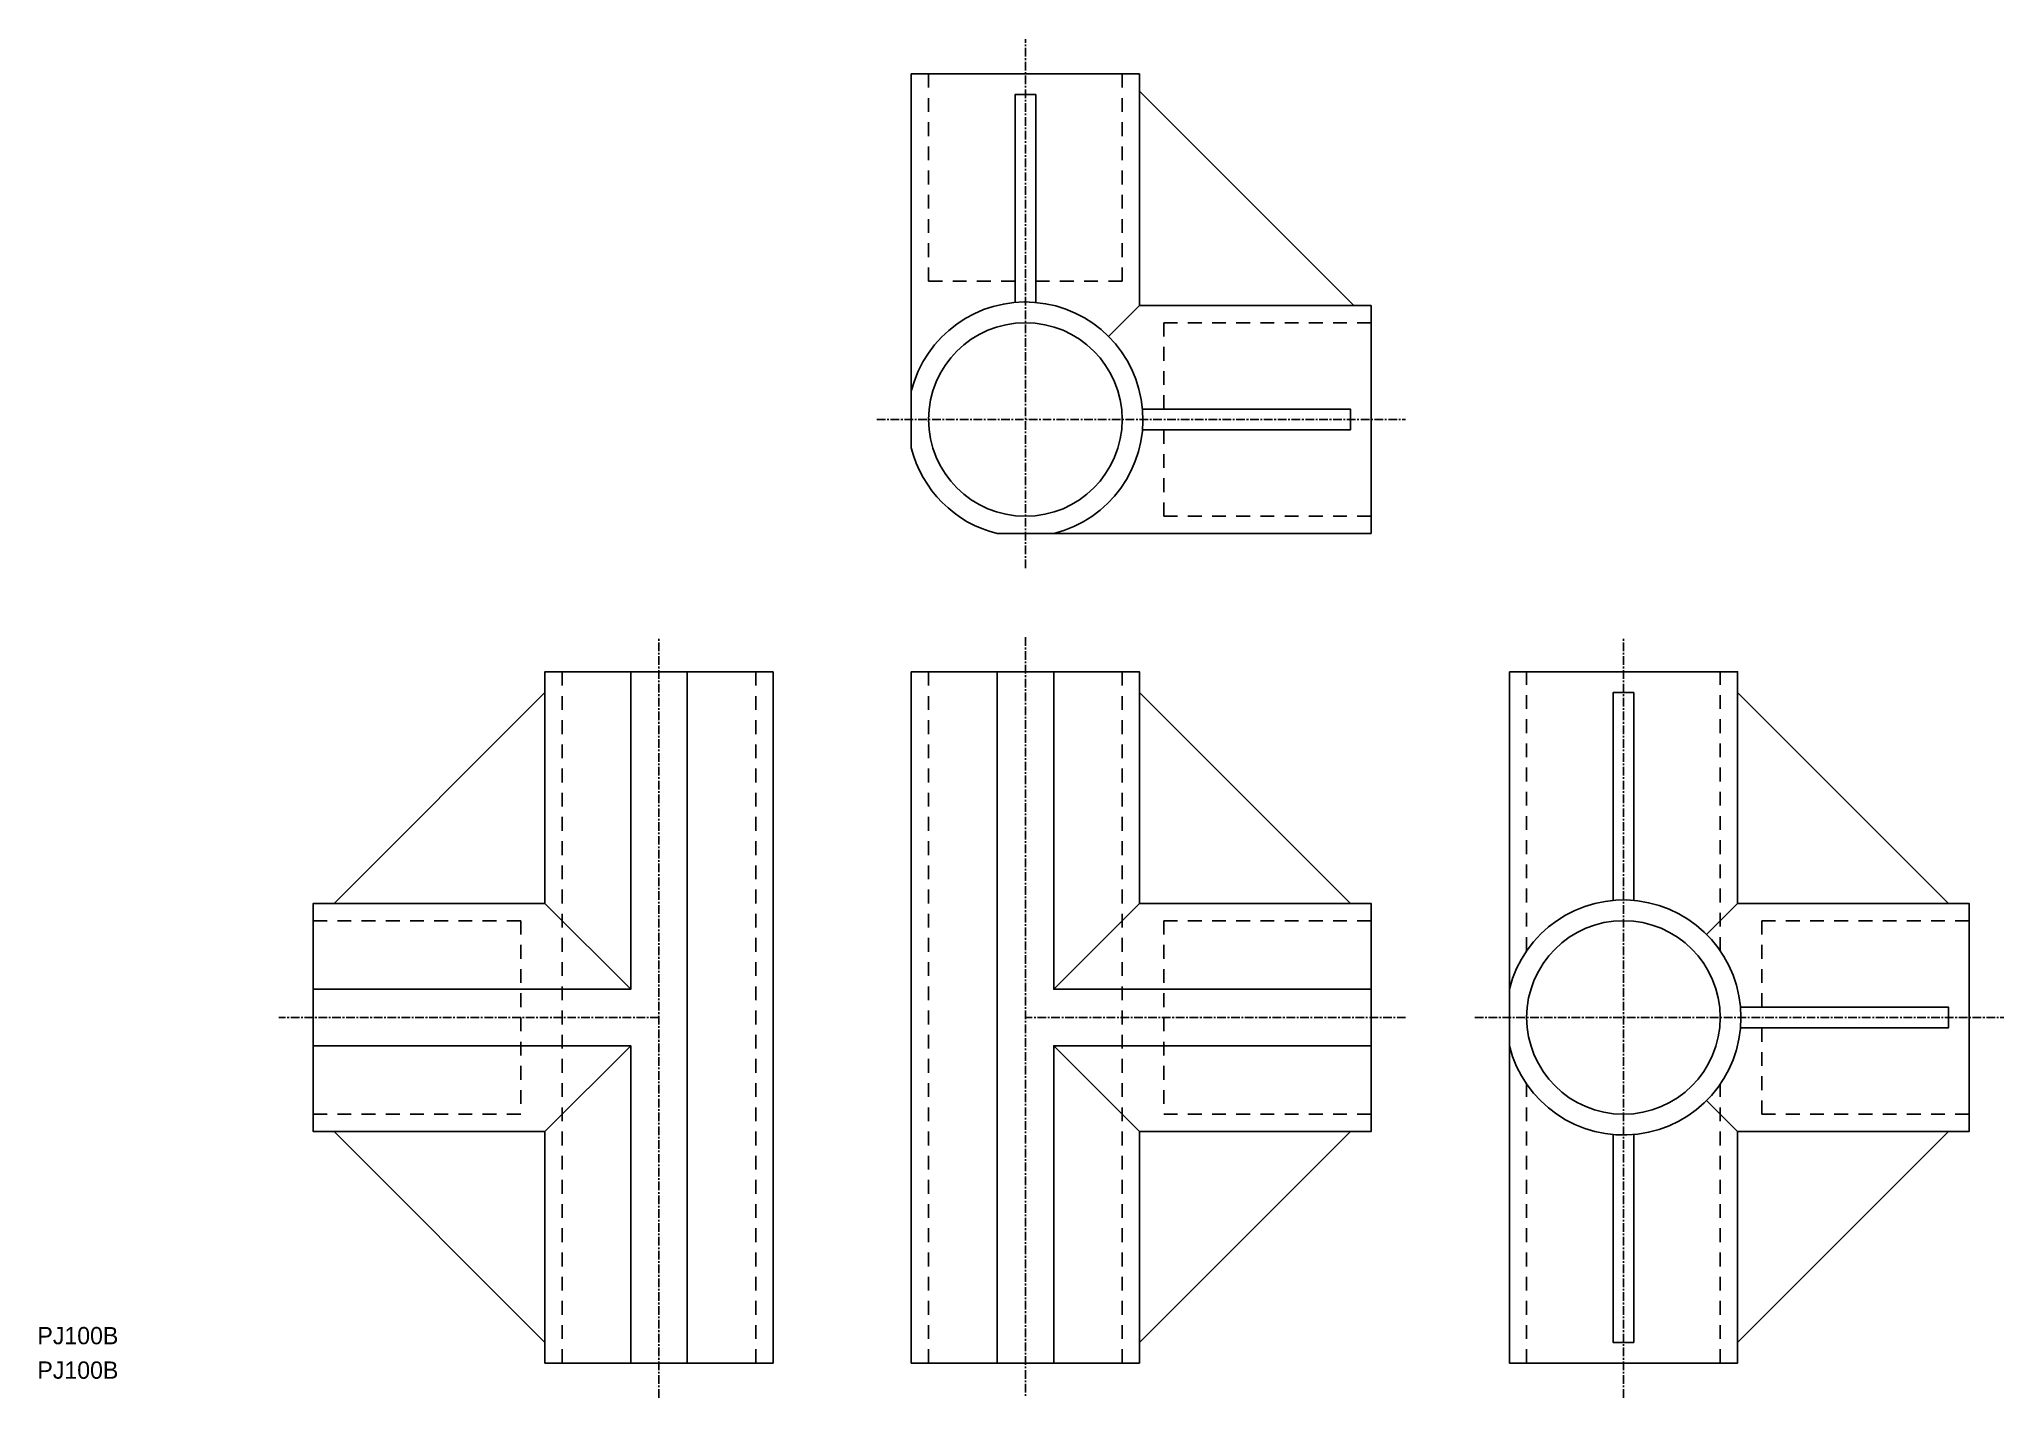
# Model space of a CAD drawing. Extents: x 0 to 284, y 27 to 224.
import ezdxf

# ---------------------------------------------------------------- set-up
doc = ezdxf.new("R2010")
doc.units = 0
doc.linetypes.add('CENTER', pattern=[2, 1.25, -0.25, 0.25, -0.25])
doc.linetypes.add('DASHED', pattern=[3.5, 2, -1.5])
doc.layers.get('0').update_dxf_attribs({"linetype": 'CONTINUOUS'})
doc.layers.add('CENTER', color=1, linetype='CENTER')

msp = doc.modelspace()

# ---------------------------------------------------------------- linework, layer by layer
at = {"color": 7, "linetype": 'CONTINUOUS'}
for p, q in [((126.4, 218.82), (126.4, 164.73)), ((159.4, 218.82), (126.4, 218.82)), ((159.4, 185.32), (159.4, 218.82)), ((159.4, 216.32), (190.4, 185.32)), ((159.4, 185.32), (154.92, 180.84)), ((192.9, 185.32), (159.4, 185.32)), ((192.9, 152.32), (192.9, 185.32)), ((138.81, 152.32), (192.9, 152.32)), ((93.99, 132.32), (93.99, 32.32)), ((138.81, 132.32), (138.81, 32.32)), ((73.4, 129.32), (42.9, 98.82)), ((159.4, 129.32), (189.9, 98.82)), ((245.9, 129.32), (276.4, 98.82)), ((73.4, 98.82), (85.81, 86.41)), ((159.4, 98.82), (146.99, 86.41)), ((245.9, 98.82), (241.42, 94.34)), ((73.4, 65.82), (85.81, 78.23)), ((159.4, 65.82), (146.99, 78.23)), ((245.9, 65.82), (241.42, 70.3)), ((73.4, 35.32), (42.9, 65.82)), ((159.4, 35.32), (189.9, 65.82)), ((245.9, 35.32), (276.4, 65.82))]:
    msp.add_line(p, q, dxfattribs=at)
at = {"color": 3, "linetype": 'DASHED'}
for p, q in [((128.9, 188.82), (128.9, 218.82)), ((156.9, 188.82), (156.9, 218.82)), ((141.4, 188.82), (128.9, 188.82)), ((156.9, 188.82), (144.4, 188.82)), ((162.9, 182.82), (192.9, 182.82)), ((162.9, 182.82), (162.9, 170.32)), ((162.9, 167.32), (162.9, 154.82)), ((162.9, 154.82), (192.9, 154.82)), ((75.9, 32.32), (75.9, 132.32)), ((103.9, 32.32), (103.9, 132.32)), ((128.9, 132.32), (128.9, 32.32)), ((156.9, 132.32), (156.9, 32.32)), ((215.4, 91.96), (215.4, 132.32)), ((243.4, 91.96), (243.4, 132.32)), ((69.9, 96.32), (39.9, 96.32)), ((69.9, 96.32), (69.9, 68.32)), ((162.9, 96.32), (162.9, 68.32)), ((192.9, 96.32), (162.9, 96.32)), ((249.4, 96.32), (279.4, 96.32)), ((249.4, 83.82), (249.4, 96.32)), ((249.4, 68.32), (249.4, 80.82)), ((215.4, 32.32), (215.4, 72.67)), ((243.4, 32.32), (243.4, 72.67)), ((69.9, 68.32), (39.9, 68.32)), ((192.9, 68.32), (162.9, 68.32)), ((249.4, 68.32), (279.4, 68.32))]:
    msp.add_line(p, q, dxfattribs=at)
at = {"color": 7, "linetype": 'CONTINUOUS'}
for points in [[(144.4, 185.75), (144.4, 215.82), (141.4, 215.82), (141.4, 185.75)], [(159.83, 167.32), (189.9, 167.32), (189.9, 170.32), (159.83, 170.32)], [(85.81, 132.32), (85.81, 86.41), (39.9, 86.41)], [(146.99, 132.32), (146.99, 86.41), (192.9, 86.41)], [(230.9, 99.25), (230.9, 129.32), (227.9, 129.32), (227.9, 99.25)], [(246.33, 80.82), (276.4, 80.82), (276.4, 83.82), (246.33, 83.82)], [(85.81, 32.32), (85.81, 78.23), (39.9, 78.23)], [(146.99, 32.32), (146.99, 78.23), (192.9, 78.23)], [(230.9, 65.38), (230.9, 35.32), (227.9, 35.32), (227.9, 65.38)]]:
    msp.add_lwpolyline(points, dxfattribs=at)
for points in [[(106.4, 132.32), (106.4, 32.32), (73.4, 32.32), (73.4, 65.82), (39.9, 65.82), (39.9, 98.82), (73.4, 98.82), (73.4, 132.32)], [(126.4, 132.32), (126.4, 32.32), (159.4, 32.32), (159.4, 65.82), (192.9, 65.82), (192.9, 98.82), (159.4, 98.82), (159.4, 132.32)], [(212.9, 132.32), (212.9, 32.32), (245.9, 32.32), (245.9, 65.82), (279.4, 65.82), (279.4, 98.82), (245.9, 98.82), (245.9, 132.32)]]:
    msp.add_lwpolyline(points, close=True, dxfattribs=at)
for centre in [(142.9, 168.82), (229.4, 82.32)]:
    msp.add_circle(centre, 14, dxfattribs=at)
for centre, start, end in [((142.9, 168.82), 283.9306, 166.0694), ((142.9, 168.82), 193.9306, 256.0694), ((229.4, 82.32), 193.9306, 166.0694)]:
    msp.add_arc(centre, 17, start, end, dxfattribs=at)
at = {"layer": 'CENTER', "color": 1, "linetype": 'CENTER'}
for p, q in [((142.9, 147.32), (142.9, 223.82)), ((121.4, 168.82), (197.9, 168.82)), ((89.9, 27.32), (89.9, 137.32)), ((142.9, 137.32), (142.9, 27.32)), ((229.4, 27.32), (229.4, 137.32)), ((89.9, 82.32), (34.9, 82.32)), ((197.9, 82.32), (142.9, 82.32)), ((207.9, 82.32), (284.4, 82.32))]:
    msp.add_line(p, q, dxfattribs=at)

# ---------------------------------------------------------------- texts
for p in [(0, 35.05), (0, 30.06)]:
    msp.add_text('PJ100B', height=2.5).set_placement(p)

doc.saveas('drawing.dxf')
